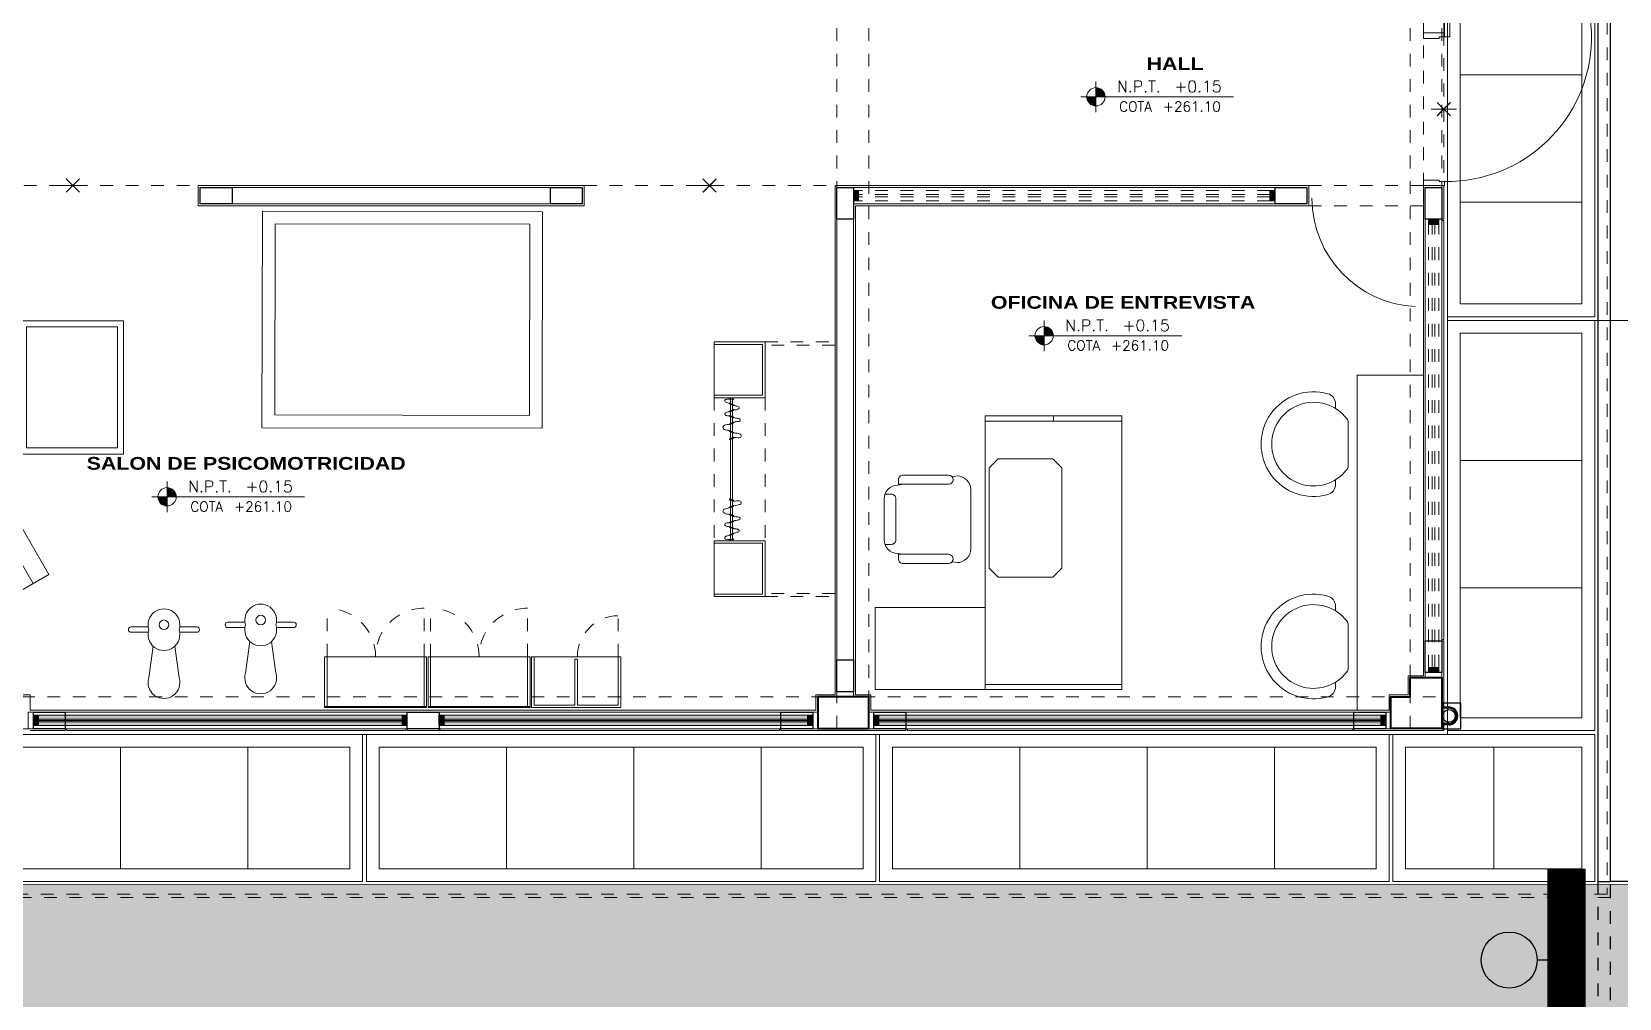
# Model space of a CAD drawing. Header units: metres. Extents: x 349703 to 349913, y 9282546 to 9282694.
# Drawn here: x 349732.61 to 349745.07, y 9282661.17 to 9282668.76 of the extents above; entities that cross this region are included whole.
import ezdxf
from ezdxf.enums import TextEntityAlignment as Align

# ---------------------------------------------------------------- set-up
doc = ezdxf.new("R2010")
doc.units = ezdxf.units.M
doc.header["$LTSCALE"] = 0.25
for name, pattern in [('01 nivel$0$HIDDEN2', [0.1875, 0.125, -0.0625]), ('B. SUM 2$0$HIDDEN', [0.375, 0.25, -0.125]), ('DASHED2', [0.762, 0.635, -0.127])]:
    doc.linetypes.add(name, pattern=pattern)
for name, color, linetype, lineweight in [('0_VANOS', 30, 'Continuous', 9), ('AREA-VERDE', 3, 'CONTINUOUS', 9), ('ARQ-FONDO', 253, 'CONTINUOUS', 9), ('CUNETAS-RED', 5, 'CONTINUOUS', 18), ('LLORAD-SIMB', 1, 'CONTINUOUS', 25), ('LLORAD-TRAMO', 1, 'CONTINUOUS', 70)]:
    doc.layers.add(name, color=color, linetype=linetype, lineweight=lineweight)
doc.styles.add('MOYO2', font='arialbd.ttf', dxfattribs={"width": 1.2})
doc.styles.add('TM-DIM', font='romans.shx')

# ---------------------------------------------------------------- blocks, each defined once
blk = doc.blocks.new('COLUMNAS CENTRALES')
at = {"layer": 'ARQ-FONDO', "lineweight": 40}
for points in [[(-59529.319, 35119.333), (-59529.319, 35119.483), (-59529.069, 35119.483), (-59529.069, 35119.083), (-59529.469, 35119.083), (-59529.469, 35119.333)], [(-59533.969, 35119.083), (-59533.569, 35119.083), (-59533.569, 35119.333), (-59533.969, 35119.333)]]:
    blk.add_lwpolyline(points, close=True, dxfattribs=at)
blk = doc.blocks.new('A$C1906664A')
at = {"layer": 'ARQ-FONDO'}
for points in [[(1.13, 54.14), (58.88, 54.14), (58.88, 24.14), (1.13, 24.14), (1.13, 54.14), (1.13, 39.14), (0, 39.14), (0, 54.14)], [(0, 24.14), (1.13, 24.14), (1.13, 54.14), (0, 54.14)], [(60, 24.14), (58.88, 24.14), (58.88, 54.14), (60, 54.14)], [(9.38, 27), (9.38, 38.99), (11.38, 40.99), (33.36, 40.99), (35.36, 38.99), (35.36, 27), (33.36, 25), (11.38, 25)]]:
    blk.add_lwpolyline(points, close=True, dxfattribs=at)
for points in [[(13.35, 16.9), (13.18, 17.99, -0.414214), (16.18, 20.99), (29.18, 20.99, -0.414214), (32.18, 17.99), (32.01, 16.9)], [(15, 6.16), (15.18, 4.99, 0.414214), (18.18, 1.99), (27.18, 1.99, 0.414214), (30.18, 4.99), (30.36, 6.16)], [(28.18, 2.16), (28.18, 3.57, 0.414214), (27.18, 4.57), (18.18, 4.57, 0.414214), (17.18, 3.57), (17.18, 2.16)]]:
    blk.add_lwpolyline(points, format="xyb", dxfattribs=at)
blk.add_lwpolyline([(60, 24.14), (60, 0), (42.03, 0), (42.03, 24.14)], dxfattribs=at)
for points in [[(15, 5.14), (14, 5.14, -0.414214), (13, 6.14), (13, 16.14, -1), (15, 16.14)], [(32.36, 6.14), (32.36, 16.14, 1), (30.36, 16.14), (30.36, 5.14), (31.36, 5.14, 0.414214)]]:
    blk.add_lwpolyline(points, format="xyb", close=True, dxfattribs=at)
blk = doc.blocks.new('A$C50E76ADC')
at = {"layer": 'ARQ-FONDO', "linetype": 'Continuous'}
for p, q in [((68, 83), (98, 83)), ((565, 83), (596, 83)), ((190, 0), (474, 0))]:
    blk.add_line(p, q, dxfattribs=at)
for centre, radius, start, end in [((332, 226), 343, 344.1544, 195.8456), ((332, 226), 274, 307.5173, 232.4827), ((68, 151), 68.5, 195.8456, 270), ((596, 151), 68.5, 270, 344.1544), ((190, 41), 41.1, 232.4827, 270), ((474, 41), 41.1, 270, 307.5173)]:
    blk.add_arc(centre, radius, start, end, dxfattribs=at)
blk = doc.blocks.new('GUSANO')
at = {"layer": 'ARQ-FONDO', "lineweight": 0}
for p, q in [((3971.198, 1583.563), (3974.356, 1584.04)), ((3971.213, 1583.464), (3974.371, 1583.941)), ((3969.29, 1580.532), (3970.95, 1583.408)), ((3971.706, 1582.663), (3974.253, 1582.663)), ((3970.156, 1580.032), (3971.572, 1582.485)), ((3971.706, 1582.563), (3974.091, 1582.563)), ((3971.206, 1581.851), (3970.34, 1582.351)), ((3971.056, 1581.591), (3970.19, 1582.091)), ((3970.906, 1581.331), (3970.04, 1581.831)), ((3970.756, 1581.071), (3969.89, 1581.571)), ((3970.606, 1580.812), (3969.74, 1581.312)), ((3970.456, 1580.552), (3969.59, 1581.052)), ((3970.306, 1580.292), (3969.44, 1580.792)), ((3970.863, 1578.743), (3974.41, 1580.791)), ((3970.913, 1578.657), (3974.46, 1580.705)), ((3974.327, 1580.743), (3975.077, 1579.444)), ((3970.156, 1580.032), (3969.29, 1580.532)), ((3971.563, 1577.531), (3975.115, 1579.582)), ((3971.613, 1577.444), (3975.165, 1579.495)), ((3969.215, 1578.197), (3970.688, 1579.047)), ((3970.688, 1579.047), (3971.788, 1577.141)), ((3969.352, 1578.16), (3970.651, 1578.91)), ((3970.651, 1578.91), (3971.651, 1577.178)), ((3969.215, 1578.197), (3970.315, 1576.291)), ((3969.352, 1578.16), (3970.352, 1576.428)), ((3970.315, 1576.291), (3971.788, 1577.141)), ((3970.352, 1576.428), (3971.651, 1577.178))]:
    blk.add_line(p, q, dxfattribs=at)
for centre, radius, start, end in [((3973.922, 1581.618), 2.46, 299.4405, 79.8299), ((3973.922, 1581.618), 2.36, 297.9035, 79.8299), ((3971.198, 1583.287), 0.275, 90, 154.059), ((3971.206, 1583.277), 0.188, 87.67, 154.4309), ((3971.75, 1582.332), 0.334, 97.64, 142.5541), ((3973.922, 1581.618), 1.06, 295.3287, 80.3226), ((3971.762, 1582.312), 0.257, 102.5906, 137.7286), ((3973.922, 1581.618), 0.96, 299.4405, 79.8299)]:
    blk.add_arc(centre, radius, start, end, dxfattribs=at)
blk = doc.blocks.new('CABALLITO')
at = {"layer": 'ARQ-FONDO', "lineweight": 0}
for p, q in [((3918.601, 1576.945), (3918.601, 1576.811)), ((3918.643, 1576.945), (3918.643, 1576.811)), ((3919, 1576.806), (3918.752, 1576.772)), ((3919, 1576.568), (3918.752, 1576.602)), ((3918.601, 1576.429), (3918.601, 1576.563)), ((3918.643, 1576.429), (3918.643, 1576.563))]:
    blk.add_line(p, q, dxfattribs=at)
blk.add_circle((3918.584, 1576.687), 0.0375, dxfattribs=at)
for centre, radius, start, end in [((3918.622, 1576.945), 0.021, 0, 180), ((3918.584, 1576.687), 0.125, 72.1996, 287.8004), ((3918.661, 1576.687), 0.125, 252.1996, 107.8004), ((3919.038, 1576.687), 0.125, 252.1996, 107.8004), ((3918.622, 1576.429), 0.021, 180, 0)]:
    blk.add_arc(centre, radius, start, end, dxfattribs=at)
blk = doc.blocks.new('PISCINA DE BOLAS')
at = {"layer": 'ARQ-FONDO', "lineweight": 0}
for p, q in [((3907.498, 1575.407), (3908.97, 1576.257)), ((3908.97, 1576.257), (3910.07, 1574.352)), ((3907.635, 1575.371), (3908.934, 1576.121)), ((3908.934, 1576.121), (3909.934, 1574.389)), ((3907.498, 1575.407), (3908.598, 1573.502)), ((3907.635, 1575.371), (3908.635, 1573.639)), ((3908.598, 1573.502), (3910.07, 1574.352)), ((3908.635, 1573.639), (3909.934, 1574.389))]:
    blk.add_line(p, q, dxfattribs=at)
blk = doc.blocks.new('mueble de teatro')
at = {"layer": 'ARQ-FONDO'}
for p, q in [((-0.562, -0.4), (-0.562, 0)), ((0.562, -0.4), (0.562, 0)), ((-0.981, -0.02), (-0.581, -0.02)), ((-0.981, -0.4), (-0.981, -0.02)), ((-0.581, -0.4), (-0.581, -0.02)), ((0.581, -0.02), (0.981, -0.02)), ((0.581, -0.4), (0.581, -0.02)), ((0.981, -0.4), (0.981, -0.02)), ((-0.981, -0.4), (-0.581, -0.4)), ((0.581, -0.4), (0.981, -0.4)), ((1, -0.4), (0.981, -0.4))]:
    blk.add_line(p, q, dxfattribs=at)
at = {"layer": 'ARQ-FONDO', "linetype": 'DASHED2', "ltscale": 0.5}
for p, q in [((-0.562, 0), (0.562, 0)), ((-0.562, -0.4), (0.562, -0.4))]:
    blk.add_line(p, q, dxfattribs=at)
at = {"layer": 'ARQ-FONDO', "linetype": 'Continuous', "lineweight": 13}
for p, q in [((-0.562, -0.255), (0.562, -0.255)), ((-0.562, -0.27), (0.562, -0.27))]:
    blk.add_line(p, q, dxfattribs=at)
at = {"layer": 'ARQ-FONDO', "linetype": 'DASHED2', "ltscale": 0.5}
for points in [[(-1, 0), (-1, 0.55), (-0.975, 0.55), (-0.975, 0)], [(1, 0), (1, 0.55), (0.975, 0.55), (0.975, 0)]]:
    blk.add_lwpolyline(points, dxfattribs=at)
at = {"layer": 'ARQ-FONDO'}
for points in [[(-0.981, -0.4), (-1, -0.4), (-1, 0), (-0.562, 0)], [(0.562, 0), (1, 0), (1, -0.4), (0.981, -0.4)], [(-0.562, -0.4), (-0.581, -0.4)], [(0.581, -0.4), (0.562, -0.4)], [(0.562, -0.4), (0.581, -0.4)]]:
    blk.add_lwpolyline(points, dxfattribs=at)
at = {"layer": 'ARQ-FONDO', "linetype": 'Continuous', "lineweight": 13}
for points in [[(-0.553, -0.277, 1), (-0.547, -0.277), (-0.547, -0.247, 1), (-0.553, -0.247)], [(-0.519, -0.274, 1), (-0.513, -0.276), (-0.501, -0.248, 1), (-0.507, -0.246)], [(-0.451, -0.274, -1), (-0.457, -0.276), (-0.469, -0.248, -1), (-0.463, -0.246)], [(-0.421, -0.274, 1), (-0.415, -0.276), (-0.404, -0.248, 1), (-0.41, -0.246)], [(-0.352, -0.274, -1), (-0.358, -0.276), (-0.37, -0.248, -1), (-0.364, -0.246)], [(-0.302, -0.274, 1), (-0.296, -0.276), (-0.284, -0.248, 1), (-0.29, -0.246)], [(-0.233, -0.274, -1), (-0.239, -0.276), (-0.251, -0.248, -1), (-0.245, -0.246)], [(0.233, -0.274, 1), (0.239, -0.276), (0.251, -0.248, 1), (0.245, -0.246)], [(0.302, -0.274, -1), (0.296, -0.276), (0.284, -0.248, -1), (0.29, -0.246)], [(0.352, -0.274, 1), (0.358, -0.276), (0.37, -0.248, 1), (0.364, -0.246)], [(0.421, -0.274, -1), (0.415, -0.276), (0.404, -0.248, -1), (0.41, -0.246)], [(0.451, -0.274, 1), (0.457, -0.276), (0.469, -0.248, 1), (0.463, -0.246)], [(0.519, -0.274, -1), (0.513, -0.276), (0.501, -0.248, -1), (0.507, -0.246)], [(0.553, -0.277, -1), (0.547, -0.277), (0.547, -0.247, -1), (0.553, -0.247)]]:
    blk.add_lwpolyline(points, format="xyb", close=True, dxfattribs=at)
at = {"layer": 'ARQ-FONDO', "lineweight": 0}
for points in [[(-0.55, -0.244), (-0.55, -0.25), (-0.55, -0.262), (-0.55, -0.282), (-0.552, -0.299), (-0.546, -0.316), (-0.528, -0.316), (-0.523, -0.295), (-0.517, -0.277), (-0.51, -0.26), (-0.501, -0.241), (-0.495, -0.224), (-0.494, -0.204), (-0.474, -0.202), (-0.467, -0.221), (-0.468, -0.235), (-0.466, -0.249), (-0.46, -0.262), (-0.45, -0.281), (-0.45, -0.299), (-0.44, -0.318), (-0.419, -0.311), (-0.421, -0.292), (-0.419, -0.269), (-0.403, -0.246), (-0.4, -0.22), (-0.397, -0.197), (-0.376, -0.193), (-0.373, -0.214), (-0.375, -0.23), (-0.367, -0.246), (-0.361, -0.262), (-0.35, -0.285), (-0.354, -0.313), (-0.333, -0.333), (-0.306, -0.325), (-0.312, -0.296), (-0.298, -0.275), (-0.293, -0.26), (-0.28, -0.234), (-0.286, -0.205), (-0.266, -0.185), (-0.247, -0.19), (-0.247, -0.213), (-0.25, -0.23), (-0.249, -0.253), (-0.241, -0.267), (-0.235, -0.278)], [(0.55, -0.244), (0.55, -0.25), (0.55, -0.262), (0.55, -0.282), (0.552, -0.299), (0.546, -0.316), (0.528, -0.316), (0.523, -0.295), (0.517, -0.277), (0.51, -0.26), (0.501, -0.241), (0.495, -0.224), (0.494, -0.204), (0.474, -0.202), (0.467, -0.221), (0.468, -0.235), (0.466, -0.249), (0.46, -0.262), (0.45, -0.281), (0.45, -0.299), (0.44, -0.318), (0.419, -0.311), (0.421, -0.292), (0.419, -0.269), (0.403, -0.246), (0.4, -0.22), (0.397, -0.197), (0.376, -0.193), (0.373, -0.214), (0.375, -0.23), (0.367, -0.246), (0.361, -0.262), (0.35, -0.285), (0.354, -0.313), (0.333, -0.333), (0.306, -0.325), (0.312, -0.296), (0.298, -0.275), (0.293, -0.26), (0.28, -0.234), (0.286, -0.205), (0.266, -0.185), (0.247, -0.19), (0.247, -0.213), (0.25, -0.23), (0.249, -0.253), (0.241, -0.267), (0.235, -0.278)]]:
    blk.add_open_spline(points, degree=3, knots=[0, 0, 0, 0, 0.0182352, 0.0365085, 0.0582084, 0.0731486, 0.0815228, 0.1056266, 0.1228485, 0.142572, 0.1593629, 0.1862637, 0.1998212, 0.2105776, 0.2348116, 0.2461934, 0.2540091, 0.2753387, 0.2905347, 0.3172276, 0.3316203, 0.3430319, 0.3699059, 0.3783315, 0.4148482, 0.4452942, 0.4625688, 0.4750282, 0.494744, 0.5099089, 0.5251915, 0.5465035, 0.5617058, 0.6024105, 0.6228474, 0.6348767, 0.6762795, 0.6877553, 0.7101274, 0.7242627, 0.7730633, 0.7869438, 0.8003974, 0.8212468, 0.8446777, 0.8543116, 0.8908258, 0.8908258, 0.8908258, 0.8908258], dxfattribs=at)
blk = doc.blocks.new('gabetero')
at = {"layer": 'ARQ-FONDO'}
for p, q in [((0.3405, -0.381), (0.3405, -0.019)), ((0.3595, -0.381), (0.3595, -0.019)), ((0.3405, -0.381), (0.3595, -0.381))]:
    blk.add_line(p, q, dxfattribs=at)
at = {"layer": 'ARQ-FONDO', "linetype": 'DASHED2', "ltscale": 0.5}
blk.add_line((0.681, -0.4), (0.681, -0.7215), dxfattribs=at)
at = {"layer": 'ARQ-FONDO'}
blk.add_lwpolyline([(0, 0), (0.7, 0), (0.7, -0.4), (0, -0.4)], close=True, dxfattribs=at)
for points in [[(0.019, -0.4), (0.019, -0.019), (0.3405, -0.019)], [(0.3595, -0.019), (0.681, -0.019), (0.681, -0.4)]]:
    blk.add_lwpolyline(points, dxfattribs=at)
at = {"layer": 'ARQ-FONDO', "linetype": 'DASHED2', "ltscale": 0.5}
blk.add_arc((0.681, -0.4), 0.3215, 180, 270, dxfattribs=at)
blk = doc.blocks.new('armario alto')
at = {"layer": 'ARQ-FONDO'}
for p, q in [((-0.01, -0.8), (-0.01, 0)), ((-0.4, -0.781), (-0.4, -0.019)), ((0, -0.8), (-0.01, -0.8))]:
    blk.add_line(p, q, dxfattribs=at)
at = {"layer": 'ARQ-FONDO', "linetype": 'DASHED2', "ltscale": 0.5}
for p, q in [((-0.4, -0.019), (-0.781, -0.019)), ((-0.4, -0.781), (-0.781, -0.781))]:
    blk.add_line(p, q, dxfattribs=at)
at = {"layer": 'ARQ-FONDO'}
for points in [[(-0.4, -0.019), (-0.4, 0), (0, 0), (0, -0.8), (-0.4, -0.8), (-0.4, -0.781)], [(-0.4, -0.019), (-0.01, -0.019)], [(-0.01, -0.781), (-0.4, -0.781)]]:
    blk.add_lwpolyline(points, dxfattribs=at)
at = {"layer": 'ARQ-FONDO', "linetype": 'DASHED2', "ltscale": 0.5}
for centre, start, end in [((-0.4, -0.019), 180, 270), ((-0.4, -0.781), 90, 180)]:
    blk.add_arc(centre, 0.381, start, end, dxfattribs=at)
blk = doc.blocks.new('*U933')
blk.add_arc((0.022, 0.048), 0.853, 0.1579, 87.0814)
blk = doc.blocks.new('*U921')
at = {"linetype": 'Continuous', "lineweight": 0, "true_color": 0xbebebe}
for points in [[(3037.252, 1360.543), (3037.212, 1360.543), (3037.212, 1360.463), (3037.252, 1360.463)], [(3041.232, 1360.543), (3041.192, 1360.543), (3041.192, 1360.463), (3041.232, 1360.463)]]:
    blk.add_hatch(color=9, dxfattribs=at).paths.add_polyline_path(points)
at = {"true_color": 0xffffff}
h = blk.add_hatch(color=7, dxfattribs=at)
h.dxf.hatch_style = 1
h.paths.add_polyline_path([(3041.192, 1360.463), (3041.192, 1360.543), (3037.252, 1360.543), (3037.252, 1360.463)])
at = {"layer": '0_VANOS', "linetype": 'Continuous'}
for p, q in [((3037.252, 1360.513), (3041.192, 1360.513)), ((3037.252, 1360.503), (3041.192, 1360.503)), ((3037.252, 1360.493), (3041.192, 1360.493))]:
    blk.add_line(p, q, dxfattribs=at)
for points in [[(3037.212, 1360.543), (3037.212, 1360.463), (3037.252, 1360.463), (3037.252, 1360.543)], [(3037.252, 1360.543), (3041.192, 1360.543), (3041.192, 1360.463), (3037.252, 1360.463)], [(3041.192, 1360.543), (3041.192, 1360.463), (3041.232, 1360.463), (3041.232, 1360.543)]]:
    blk.add_lwpolyline(points, close=True, dxfattribs=at)
blk = doc.blocks.new('*U910')
at = {"linetype": 'Continuous', "lineweight": 0, "true_color": 0xbebebe}
for points in [[(3037.252, 1360.543), (3037.212, 1360.543), (3037.212, 1360.463), (3037.252, 1360.463)], [(3040.147, 1360.543), (3040.107, 1360.543), (3040.107, 1360.463), (3040.147, 1360.463)]]:
    blk.add_hatch(color=9, dxfattribs=at).paths.add_polyline_path(points)
at = {"true_color": 0xffffff}
h = blk.add_hatch(color=7, dxfattribs=at)
h.dxf.hatch_style = 1
h.paths.add_polyline_path([(3040.107, 1360.463), (3040.107, 1360.543), (3037.252, 1360.543), (3037.252, 1360.463)])
at = {"layer": '0_VANOS', "linetype": 'Continuous'}
for p, q in [((3037.252, 1360.513), (3040.107, 1360.513)), ((3037.252, 1360.503), (3040.107, 1360.503)), ((3037.252, 1360.493), (3040.107, 1360.493))]:
    blk.add_line(p, q, dxfattribs=at)
for points in [[(3037.212, 1360.543), (3037.212, 1360.463), (3037.252, 1360.463), (3037.252, 1360.543)], [(3037.252, 1360.543), (3040.107, 1360.543), (3040.107, 1360.463), (3037.252, 1360.463)], [(3040.107, 1360.543), (3040.107, 1360.463), (3040.147, 1360.463), (3040.147, 1360.543)]]:
    blk.add_lwpolyline(points, close=True, dxfattribs=at)
blk = doc.blocks.new('*U922')
at = {"linetype": 'Continuous', "true_color": 0xbebebe}
for points in [[(3032.131, 1351.189), (3032.131, 1351.269), (3032.171, 1351.269), (3032.171, 1351.189)], [(3035.651, 1351.189), (3035.651, 1351.269), (3035.691, 1351.269), (3035.691, 1351.189)]]:
    blk.add_hatch(color=9, dxfattribs=at).paths.add_polyline_path(points)
at = {"layer": '0_VANOS', "linetype": 'Continuous'}
for p, q in [((3032.131, 1351.269), (3032.171, 1351.269)), ((3032.131, 1351.269), (3032.131, 1351.189)), ((3032.171, 1351.269), (3032.171, 1351.189)), ((3035.651, 1351.189), (3035.651, 1351.269)), ((3035.651, 1351.269), (3035.691, 1351.269)), ((3035.691, 1351.269), (3035.691, 1351.189)), ((3032.171, 1351.189), (3032.131, 1351.189)), ((3035.691, 1351.189), (3035.651, 1351.189))]:
    blk.add_line(p, q, dxfattribs=at)
at = {"layer": '0_VANOS', "linetype": '01 nivel$0$HIDDEN2', "ltscale": 0.5}
for p, q in [((3032.171, 1351.269), (3035.651, 1351.269)), ((3032.171, 1351.239), (3035.651, 1351.239)), ((3032.171, 1351.219), (3035.651, 1351.219)), ((3032.171, 1351.189), (3035.651, 1351.189))]:
    blk.add_line(p, q, dxfattribs=at)
at = {"layer": '0_VANOS', "linetype": '01 nivel$0$HIDDEN2'}
blk.add_line((3035.651, 1351.269), (3035.691, 1351.269), dxfattribs=at)
blk = doc.blocks.new('*U690')
at = {"linetype": 'Continuous', "true_color": 0xbebebe}
for points in [[(3032.131, 1351.189), (3032.131, 1351.269), (3032.171, 1351.269), (3032.171, 1351.189)], [(3035.401, 1351.189), (3035.401, 1351.269), (3035.441, 1351.269), (3035.441, 1351.189)]]:
    blk.add_hatch(color=9, dxfattribs=at).paths.add_polyline_path(points)
at = {"layer": '0_VANOS', "linetype": 'Continuous'}
for p, q in [((3032.131, 1351.269), (3032.171, 1351.269)), ((3032.131, 1351.269), (3032.131, 1351.189)), ((3032.171, 1351.269), (3032.171, 1351.189)), ((3035.401, 1351.189), (3035.401, 1351.269)), ((3035.401, 1351.269), (3035.441, 1351.269)), ((3035.441, 1351.269), (3035.441, 1351.189)), ((3032.171, 1351.189), (3032.131, 1351.189)), ((3035.441, 1351.189), (3035.401, 1351.189))]:
    blk.add_line(p, q, dxfattribs=at)
at = {"layer": '0_VANOS', "linetype": '01 nivel$0$HIDDEN2', "ltscale": 0.5}
for p, q in [((3032.171, 1351.269), (3035.401, 1351.269)), ((3032.171, 1351.239), (3035.401, 1351.239)), ((3032.171, 1351.219), (3035.401, 1351.219)), ((3032.171, 1351.189), (3035.401, 1351.189))]:
    blk.add_line(p, q, dxfattribs=at)
at = {"layer": '0_VANOS', "linetype": '01 nivel$0$HIDDEN2'}
blk.add_line((3035.401, 1351.269), (3035.441, 1351.269), dxfattribs=at)
blk = doc.blocks.new('PUERTA 01')
at = {"layer": 'ARQ-FONDO', "ltscale": 0.025}
for p, q in [((139.207, 49.005), (139.054, 49.005)), ((139.094, 48.975), (139.054, 48.975)), ((139.207, 48.965), (139.094, 48.965)), ((139.207, 48.965), (139.207, 49.005)), ((139.094, 47.935), (139.016, 47.935)), ((139.016, 47.935), (139.016, 46.895)), ((139.054, 47.935), (139.054, 46.895)), ((139.207, 47.945), (139.094, 47.945)), ((139.094, 47.945), (139.094, 47.935)), ((139.207, 47.905), (139.207, 47.945)), ((139.054, 46.895), (139.016, 46.895))]:
    blk.add_line(p, q, dxfattribs=at)
at = {"layer": 'ARQ-FONDO'}
for p, q in [((139.054, 49.005), (139.054, 48.975)), ((139.094, 48.975), (139.094, 48.965)), ((139.207, 47.905), (139.054, 47.905))]:
    blk.add_line(p, q, dxfattribs=at)
blk.add_arc((139.037, 47.935), 1.04, 89.042, 268.8649, dxfattribs=at)
blk = doc.blocks.new('CAMBIOPISO')
at = {"layer": 'ARQ-FONDO'}
blk.add_line((-0.1, 0), (0.1, 0), dxfattribs=at)
at = {"layer": 'ARQ-FONDO', "const_width": 0.01}
for points in [[(-0.053, -0.053), (0.053, 0.053)], [(-0.053, 0.053), (0.053, -0.053)]]:
    blk.add_lwpolyline(points, dxfattribs=at)
blk = doc.blocks.new('MODULO 3 A 5 AÑOS NUEVO')
at = {"layer": 'ARQ-FONDO'}
for points in [[(350769.423, 9282646.836), (350769.423, 9282646.836), (350769.423, 9282646.551), (350769.263, 9282646.551), (350769.263, 9282646.821)], [(350759.908, 9282645.191), (350759.643, 9282645.191), (350759.643, 9282645.351), (350759.908, 9282645.351)], [(350759.908, 9282645.351), (350759.908, 9282645.351), (350762.408, 9282645.351)], [(350759.908, 9282645.206), (350759.908, 9282645.336)], [(350762.408, 9282645.351), (350762.673, 9282645.351), (350762.673, 9282645.191), (350762.408, 9282645.191)], [(350762.408, 9282645.336), (350762.408, 9282645.206)], [(350764.643, 9282645.086), (350764.643, 9282645.086), (350764.643, 9282645.351), (350764.803, 9282645.351)], [(350764.803, 9282645.351), (350768.098, 9282645.351)], [(350768.098, 9282645.351), (350768.363, 9282645.351), (350768.363, 9282645.191), (350768.098, 9282645.191)], [(350768.098, 9282645.336), (350768.098, 9282645.206)], [(350769.263, 9282645.076), (350769.263, 9282645.351), (350769.423, 9282645.351), (350769.423, 9282645.086), (350769.278, 9282645.086)], [(350762.408, 9282645.191), (350759.908, 9282645.191)], [(350768.098, 9282645.191), (350764.803, 9282645.191), (350764.803, 9282645.086)], [(350764.208, 9282641.231), (350764.493, 9282641.231), (350764.493, 9282641.351), (350764.643, 9282641.351), (350764.643, 9282645.086)], [(350764.658, 9282645.086), (350764.788, 9282645.086)], [(350764.803, 9282645.086), (350764.803, 9282641.626)], [(350769.263, 9282641.776), (350769.263, 9282645.076)], [(350769.408, 9282645.076), (350769.423, 9282645.076), (350769.423, 9282641.786), (350769.408, 9282641.786)], [(350769.263, 9282643.863), (350768.743, 9282643.863), (350768.743, 9282641.231)], [(350768.708, 9282641.231), (350768.993, 9282641.231), (350768.993, 9282641.351), (350769.143, 9282641.351), (350769.143, 9282641.501), (350769.263, 9282641.501), (350769.263, 9282641.776)], [(350769.278, 9282641.776), (350769.423, 9282641.776), (350769.423, 9282641.501)], [(350764.788, 9282641.626), (350764.658, 9282641.626)], [(350764.803, 9282641.626), (350764.803, 9282641.626), (350764.803, 9282641.351), (350764.923, 9282641.351), (350764.923, 9282641.231), (350765.198, 9282641.231)], [(350769.423, 9282641.501), (350769.423, 9282641.071), (350768.993, 9282641.071)], [(350757.618, 9282641.231), (350757.618, 9282641.231), (350757.893, 9282641.231), (350757.893, 9282641.351), (350758.323, 9282641.351), (350758.323, 9282641.231), (350758.598, 9282641.231)], [(350758.598, 9282641.216), (350758.598, 9282641.071), (350758.323, 9282641.071)], [(350758.598, 9282641.231), (350764.208, 9282641.231)], [(350764.483, 9282641.071), (350764.218, 9282641.071), (350764.218, 9282641.216)], [(350765.198, 9282641.216), (350765.198, 9282641.071), (350764.483, 9282641.071)], [(350765.198, 9282641.231), (350768.708, 9282641.231)], [(350768.993, 9282641.071), (350768.718, 9282641.071), (350768.718, 9282641.216)], [(350761.273, 9282641.071), (350758.608, 9282641.071), (350758.608, 9282641.086)], [(350761.273, 9282641.086), (350761.273, 9282641.071)], [(350761.283, 9282641.086), (350761.283, 9282641.071)], [(350761.533, 9282641.071), (350761.283, 9282641.071)], [(350761.533, 9282641.086), (350761.533, 9282641.071)], [(350764.208, 9282641.086), (350764.208, 9282641.071), (350761.543, 9282641.071)], [(350761.543, 9282641.086), (350761.543, 9282641.071)], [(350768.708, 9282641.086), (350768.708, 9282641.071), (350765.208, 9282641.071), (350765.208, 9282641.086)]]:
    blk.add_lwpolyline(points, dxfattribs=at)
at = {"layer": 'ARQ-FONDO', "linetype": 'DASHED2', "ltscale": 0.3}
for points in [[(350769.263, 9282646.551), (350769.423, 9282646.551), (350769.423, 9282645.351), (350769.263, 9282645.351)], [(350769.263, 9282645.351), (350768.363, 9282645.351), (350768.363, 9282645.191), (350769.263, 9282645.191)]]:
    blk.add_lwpolyline(points, close=True, dxfattribs=at)
for points in [[(350757.673, 9282645.351), (350759.643, 9282645.351)], [(350762.673, 9282645.351), (350764.643, 9282645.351)]]:
    blk.add_lwpolyline(points, dxfattribs=at)
at = {"layer": 'ARQ-FONDO', "lineweight": 30, "flags": 128}
for points in [[(350759.908, 9282645.336), (350759.908, 9282645.206), (350759.658, 9282645.206), (350759.658, 9282645.336), (350759.908, 9282645.336)], [(350762.658, 9282645.336), (350762.658, 9282645.206), (350762.408, 9282645.206), (350762.408, 9282645.336), (350762.658, 9282645.336)], [(350764.658, 9282645.336), (350764.788, 9282645.336), (350764.788, 9282645.086), (350764.658, 9282645.086), (350764.658, 9282645.336)], [(350768.348, 9282645.336), (350768.348, 9282645.206), (350768.098, 9282645.206), (350768.098, 9282645.336), (350768.348, 9282645.336)], [(350769.278, 9282645.336), (350769.408, 9282645.336), (350769.408, 9282645.086), (350769.278, 9282645.086), (350769.278, 9282645.336)], [(350769.278, 9282641.776), (350769.408, 9282641.776), (350769.408, 9282641.526), (350769.278, 9282641.526), (350769.278, 9282641.776)], [(350764.658, 9282641.626), (350764.788, 9282641.626), (350764.788, 9282641.376), (350764.658, 9282641.376), (350764.658, 9282641.626)], [(350758.348, 9282641.086), (350758.348, 9282641.216), (350758.598, 9282641.216), (350758.598, 9282641.086), (350758.348, 9282641.086)], [(350761.283, 9282641.086), (350761.283, 9282641.216), (350761.533, 9282641.216), (350761.533, 9282641.086), (350761.283, 9282641.086)], [(350764.218, 9282641.086), (350764.218, 9282641.216), (350764.468, 9282641.216), (350764.468, 9282641.086), (350764.218, 9282641.086)], [(350764.948, 9282641.086), (350764.948, 9282641.216), (350765.198, 9282641.216), (350765.198, 9282641.086), (350764.948, 9282641.086)], [(350768.718, 9282641.086), (350768.718, 9282641.216), (350768.968, 9282641.216), (350768.968, 9282641.086), (350768.718, 9282641.086)]]:
    blk.add_lwpolyline(points, dxfattribs=at)
at = {"layer": 'ARQ-FONDO'}
for points in [[(350759.908, 9282645.336), (350762.408, 9282645.336), (350762.408, 9282645.206), (350759.908, 9282645.206)], [(350764.788, 9282645.336), (350768.098, 9282645.336), (350768.098, 9282645.206), (350764.788, 9282645.206)], [(350764.658, 9282645.086), (350764.788, 9282645.086), (350764.788, 9282641.626), (350764.658, 9282641.626)], [(350769.278, 9282645.086), (350769.408, 9282645.086), (350769.408, 9282641.776), (350769.278, 9282641.776)], [(350769.408, 9282641.486), (350769.408, 9282641.526), (350769.278, 9282641.526), (350769.278, 9282641.486)], [(350764.788, 9282641.336), (350764.788, 9282641.376), (350764.658, 9282641.376), (350764.658, 9282641.336)], [(350758.348, 9282641.216), (350758.308, 9282641.216), (350758.308, 9282641.086), (350758.348, 9282641.086)], [(350758.598, 9282641.216), (350764.218, 9282641.216), (350764.218, 9282641.086), (350758.598, 9282641.086)], [(350764.508, 9282641.216), (350764.468, 9282641.216), (350764.468, 9282641.086), (350764.508, 9282641.086)], [(350764.948, 9282641.216), (350764.908, 9282641.216), (350764.908, 9282641.086), (350764.948, 9282641.086)], [(350765.198, 9282641.216), (350768.718, 9282641.216), (350768.718, 9282641.086), (350765.198, 9282641.086)], [(350769.008, 9282641.216), (350768.968, 9282641.216), (350768.968, 9282641.086), (350769.008, 9282641.086)]]:
    blk.add_lwpolyline(points, close=True, dxfattribs=at)
for name, p in [('COLUMNAS CENTRALES', (410298.477, 9247522.004)), ('CAMBIOPISO', (350769.423, 9282645.951)), ('CAMBIOPISO', (350758.658, 9282645.351)), ('CAMBIOPISO', (350763.658, 9282645.351))]:
    blk.add_blockref(name, p, dxfattribs=at)
for name, p, xscale, yscale, zscale, rotation in [('PUERTA 01', (350921.121, 9282698.809), 1.090878154788788, 1.090878154788788, 1.090878154788788, 180), ('GUSANO', (352770.535, 9282349.198), 0.4759161868435627, 0.4759161868435627, 0.4759161868435627, 149.9999999993059), ('A$C1906664A', (350764.957, 9282643.542), 0.0358033131428238, 0.0358033131428238, 0.0358033131428238, 270)]:
    blk.add_blockref(name, p, dxfattribs=dict(at, xscale=xscale, yscale=yscale, zscale=zscale, rotation=rotation))
for name, p, rotation in [('PISCINA DE BOLAS', (350163.139, 9278472.834), 59.89564060656801), ('*U933', (350769.263, 9282645.301), 180), ('mueble de teatro', (350764.093, 9282643.123), 270), ('CABALLITO', (349182.686, 9286560.486), 270), ('CABALLITO', (349183.446, 9286560.523), 270), ('armario alto', (350761.435, 9282641.251), 270), ('armario alto', (350762.248, 9282641.251), 270)]:
    blk.add_blockref(name, p, dxfattribs=dict(at, rotation=rotation))
at = {"layer": 'ARQ-FONDO', "xscale": -1}
blk.add_blockref('*U690', (353800.229, 9281294.042), dxfattribs=at)
for name, p, rotation in [('*U922', (349418.114, 9279609.395), 270), ('gabetero', (350762.26, 9282641.251), 180)]:
    blk.add_blockref(name, p, dxfattribs=dict(at, rotation=rotation))
at = {"layer": 'ARQ-FONDO', "linetype": 'Continuous', "xscale": 0.0012000000000116, "yscale": 0.0012000000000116, "zscale": 0.0012000000000116, "rotation": 90.00000000000003}
for p in [(350768.672, 9282642.922), (350768.672, 9282641.333)]:
    blk.add_blockref('A$C50E76ADC', p, dxfattribs=at)
at = {"layer": 'ARQ-FONDO', "lineweight": 0, "rotation": 180.000079299102}
for name, p in [('*U910', (353798.493, 9284001.658)), ('*U910', (353801.678, 9284001.658)), ('*U921', (353806.178, 9284001.658))]:
    blk.add_blockref(name, p, dxfattribs=at)
blk = doc.blocks.new('VERDAD88')
at = {"layer": 'ARQ-FONDO'}
for points in [[(350770.608, 9282648.321), (350769.453, 9282648.321), (350769.453, 9282644.321), (350770.608, 9282644.321), (350770.608, 9282648.321)], [(350770.608, 9282644.291), (350769.453, 9282644.291), (350769.453, 9282641.071), (350770.608, 9282641.071), (350770.608, 9282644.291)], [(350756.933, 9282641.041), (350760.933, 9282641.041), (350760.933, 9282639.886), (350756.933, 9282639.886), (350756.933, 9282641.041)], [(350760.963, 9282641.041), (350764.963, 9282641.041), (350764.963, 9282639.886), (350760.963, 9282639.886), (350760.963, 9282641.041)], [(350764.993, 9282641.041), (350768.993, 9282641.041), (350768.993, 9282639.886), (350764.993, 9282639.886), (350764.993, 9282641.041)], [(350769.023, 9282641.041), (350770.608, 9282641.041), (350770.608, 9282639.886), (350769.023, 9282639.886), (350769.023, 9282641.041)]]:
    blk.add_lwpolyline(points, dxfattribs=at)
at = {"layer": 'ARQ-FONDO', "flags": 128}
for points in [[(350770.508, 9282648.221), (350769.553, 9282648.221), (350769.553, 9282644.421), (350770.508, 9282644.421)], [(350770.508, 9282644.191), (350769.553, 9282644.191), (350769.553, 9282641.171), (350770.508, 9282641.171)], [(350757.033, 9282640.941), (350760.833, 9282640.941), (350760.833, 9282639.986), (350757.033, 9282639.986)], [(350761.063, 9282640.941), (350764.863, 9282640.941), (350764.863, 9282639.986), (350761.063, 9282639.986)], [(350765.093, 9282640.941), (350768.893, 9282640.941), (350768.893, 9282639.986), (350765.093, 9282639.986)], [(350769.123, 9282640.941), (350770.508, 9282640.941), (350770.508, 9282639.986), (350769.123, 9282639.986)]]:
    blk.add_lwpolyline(points, close=True, dxfattribs=at)
for points in [[(350770.508, 9282646.221), (350769.553, 9282646.221)], [(350770.508, 9282645.221), (350769.553, 9282645.221)], [(350770.508, 9282643.191), (350769.553, 9282643.191)], [(350770.508, 9282642.191), (350769.553, 9282642.191)], [(350759.033, 9282639.986), (350759.033, 9282640.941)], [(350760.033, 9282639.986), (350760.033, 9282640.941)], [(350762.063, 9282639.986), (350762.063, 9282640.941)], [(350763.063, 9282639.986), (350763.063, 9282640.941)], [(350764.063, 9282639.986), (350764.063, 9282640.941)], [(350766.093, 9282639.986), (350766.093, 9282640.941)], [(350767.093, 9282639.986), (350767.093, 9282640.941)], [(350768.093, 9282639.986), (350768.093, 9282640.941)], [(350769.815, 9282640.941), (350769.815, 9282639.986)]]:
    blk.add_lwpolyline(points, dxfattribs=at)
blk = doc.blocks.new('VIGAS')
at = {"layer": 'ARQ-FONDO', "linetype": 'B. SUM 2$0$HIDDEN', "flags": 128}
for points in [[(350764.995, 9282639.365), (350764.995, 9282650.615)], [(350765.245, 9282639.365), (350765.245, 9282650.615)], [(350769.495, 9282639.365), (350769.495, 9282650.615)], [(350769.745, 9282639.365), (350769.745, 9282650.615)], [(350745.195, 9282639.615), (350769.745, 9282639.615)], [(350745.195, 9282639.365), (350769.745, 9282639.365)]]:
    blk.add_lwpolyline(points, dxfattribs=at)
blk = doc.blocks.new('*U591')
h = blk.add_hatch(color=251)
h.paths.add_polyline_path([(0.75, -0.172), (0.75, -0.232), (0.81, -0.232, 0.414214)])
h.paths.add_polyline_path([(0.75, -0.232), (0.69, -0.232, 0.414214), (0.75, -0.292)])
at = {"color": 2}
for p, q in [((0.75, -0.132), (0.75, -0.332)), ((0.65, -0.232), (1.65, -0.232))]:
    blk.add_line(p, q, dxfattribs=at)
blk.add_circle((0.75, -0.232), 0.06, dxfattribs=at)
at = {"color": 2, "style": 'TM-DIM'}
blk.add_text('COTA', height=0.065, rotation=360, dxfattribs=at).set_placement((1.009, -0.328), align=Align.CENTER)
for tag, p, height in [('NIV_P', (0.888, -0.202), 0.075), ('VALOR_P', (1.264, -0.202), 0.075), ('COTA_P', (1.188, -0.328), 0.065)]:
    blk.add_attdef(tag, p, '', height=height, rotation=360, dxfattribs=at)
blk = doc.blocks.new('NOMBRE 3 A 5 AÑOS')
at = {"layer": 'ARQ-FONDO', "xscale": 1.199999999999999, "yscale": 1.199999999999999, "zscale": 1.199999999999999}
for p in [(350165.037, 9282535.506), (350164.63, 9282533.63), (350157.743, 9282532.365)]:
    blk.add_blockref('*U591', p, dxfattribs=at).add_auto_attribs({'NIV_P': 'N.P.T.', 'COTA_P': '+261.10', 'VALOR_P': '+0.15'})
at = {"layer": 'ARQ-FONDO', "lineweight": -2, "char_height": 0.1, "width": 2.66669, "attachment_point": 8, "style": 'MOYO2'}
for s, insert in [('HALL', (350166.558, 9282535.438)), ('OFICINA DE ENTREVISTA', (350166.15, 9282533.562)), ('SALON DE PSICOMOTRICIDAD', (350159.264, 9282532.298))]:
    blk.add_mtext(s, dxfattribs=dict(at, insert=insert))
blk = doc.blocks.new('hdgyt')
at = {"layer": 'ARQ-FONDO'}
for p, q in [((-37274.723, -199270.527), (-37274.723, -199270.573)), ((-37274.713, -199270.527), (-37274.713, -199270.583)), ((-37274.593, -199270.527), (-37274.593, -199270.583)), ((-37274.583, -199270.527), (-37274.583, -199270.573)), ((-37274.723, -199270.573), (-37274.748, -199270.573)), ((-37274.713, -199270.583), (-37274.748, -199270.583)), ((-37274.593, -199270.583), (-37274.558, -199270.583)), ((-37274.583, -199270.573), (-37274.558, -199270.573))]:
    blk.add_line(p, q, dxfattribs=at)
at = {"layer": 'ARQ-FONDO', "lineweight": 5}
blk.add_lwpolyline([(-37274.553, -199270.433), (-37274.753, -199270.433), (-37274.753, -199270.583), (-37274.553, -199270.583)], close=True, dxfattribs=at)
at = {"layer": 'ARQ-FONDO'}
blk.add_circle((-37274.653, -199270.527), 0.05, dxfattribs=at)
for centre, radius, start, end in [((-37274.653, -199270.527), 0.07, 0, 180), ((-37274.653, -199270.527), 0.06, 0, 180), ((-37274.748, -199270.578), 0.005, 90, 270), ((-37274.558, -199270.578), 0.005, 270, 90)]:
    blk.add_arc(centre, radius, start, end, dxfattribs=at)
blk = doc.blocks.new('montante')
at = {"layer": 'ARQ-FONDO', "lineweight": 30}
for p, q in [((0, 0.07), (0.045, 0.07)), ((0, 0.06), (0.055, 0.06)), ((0.045, 0.07), (0.045, 0.095)), ((0, -0.06), (0.055, -0.06)), ((0, -0.07), (0.045, -0.07)), ((0.045, -0.07), (0.045, -0.095))]:
    blk.add_line(p, q, dxfattribs=at)
blk.add_lwpolyline([(-0.095, 0.1), (-0.095, -0.1), (0.055, -0.1), (0.055, 0.1)], close=True, dxfattribs=at)
blk.add_circle((0, 0), 0.05, dxfattribs=at)
for centre, radius, start, end in [((0, 0), 0.07, 90, 270), ((0, 0), 0.06, 90, 270), ((0.05, 0.095), 0.005, 0, 180), ((0.05, -0.095), 0.005, 180, 0)]:
    blk.add_arc(centre, radius, start, end, dxfattribs=at)
blk = doc.blocks.new('drenaje')
at = {"layer": 'CUNETAS-RED', "lineweight": 30}
for p, q in [((26.75, 0.2), (26.75, -13.349)), ((26.85, -13.349), (26.85, 0.1)), ((26.75, -13.349), (26.75, -13.45)), ((26.75, -13.45), (26.85, -13.45)), ((26.85, -13.45), (26.85, -13.349))]:
    blk.add_line(p, q, dxfattribs=at)
at = {"layer": 'CUNETAS-RED', "linetype": '01 nivel$0$HIDDEN2', "lineweight": 30}
for p, q in [((26.75, -13.45), (26.75, -18.982)), ((26.85, -18.982), (26.85, -13.45))]:
    blk.add_line(p, q, dxfattribs=at)
at = {"layer": 'CUNETAS-RED', "lineweight": 30, "flags": 128}
blk.add_lwpolyline([(27.25, -13.45), (26.85, -13.45), (26.85, 0.1), (27.25, 0.1), (27.25, -13.45)], dxfattribs=at)
at = {"layer": 'CUNETAS-RED', "lineweight": 30, "rotation": 180}
blk.add_blockref('montante', (25.58, -12.15), dxfattribs=at)

msp = doc.modelspace()

# ---------------------------------------------------------------- hatches: boundary and pattern name
at = {"layer": 'AREA-VERDE', "lineweight": 0, "true_color": 0xc4e4b2, "transparency": 33554687}
h = msp.add_hatch(color=3, dxfattribs=at)
h.dxf.hatch_style = 1
h.paths.add_polyline_path([(349745.506, 9282662.066), (349717.931, 9282662.066), (349717.931, 9282656.556), (349745.506, 9282656.556)])
h.paths.add_polyline_path([(349744.506, 9282661.066), (349744.506, 9282657.556), (349718.931, 9282657.556), (349718.931, 9282661.066)], flags=16)

# ---------------------------------------------------------------- linework, layer by layer
at = {"layer": 'ARQ-FONDO', "linetype": 'B. SUM 2$0$HIDDEN'}
for points in [[(349717.805, 9282675.863), (349745.005, 9282675.863), (349745.005, 9282661.963), (349717.805, 9282661.963)], [(349717.83, 9282675.838), (349744.98, 9282675.838), (349744.98, 9282661.988), (349717.83, 9282661.988)]]:
    msp.add_lwpolyline(points, close=True, dxfattribs=at)
at = {"layer": 'ARQ-FONDO'}
for points in [[(349719.085, 9282674.583), (349743.725, 9282674.583), (349743.725, 9282663.243), (349719.085, 9282663.243)], [(349717.93, 9282662.063), (349745.506, 9282662.066), (349745.506, 9282656.556), (349717.93, 9282656.553)]]:
    msp.add_lwpolyline(points, close=True, dxfattribs=at)
at = {"layer": 'ARQ-FONDO', "flags": 128}
msp.add_lwpolyline([(349744.88, 9282666.493), (349746.605, 9282666.493)], dxfattribs=at)
at = {"layer": 'LLORAD-SIMB'}
msp.add_line((349744.66, 9282661.471), (349744.43, 9282661.471), dxfattribs=at)
msp.add_circle((349744.21, 9282661.471), 0.22, dxfattribs=at)
at = {"layer": 'LLORAD-TRAMO', "const_width": 0.3}
msp.add_lwpolyline([(349744.66, 9282662.19), (349744.66, 9282661.94), (349744.66, 9282661.69), (349744.66, 9282661.44), (349744.66, 9282661.19), (349744.66, 9282660.94), (349744.66, 9282660.69), (349744.66, 9282660.44), (349744.66, 9282660.19), (349744.66, 9282659.94), (349744.66, 9282659.69), (349744.66, 9282659.44), (349744.66, 9282659.19), (349744.66, 9282658.94), (349744.66, 9282658.69), (349744.66, 9282658.44), (349744.66, 9282658.19), (349744.66, 9282657.94), (349744.66, 9282657.69), (349744.66, 9282657.44), (349744.66, 9282657.19), (349744.66, 9282656.94), (349744.66, 9282656.69), (349744.66, 9282656.44)], dxfattribs=at)

# ---------------------------------------------------------------- block references
at = {"layer": 'ARQ-FONDO'}
for name, p in [('VERDAD88', (-1025.727, 22.202)), ('MODULO 3 A 5 AÑOS NUEVO', (-1025.727, 22.202)), ('VIGAS', (-1026.064, 23.923)), ('NOMBRE 3 A 5 AÑOS', (-424.972, 133.022))]:
    msp.add_blockref(name, p, dxfattribs=at)
at = {"layer": 'ARQ-FONDO', "xscale": -1, "rotation": 269.9996984645941}
msp.add_blockref('hdgyt', (549014.459, 9319936.992), dxfattribs=at)
at = {"layer": 'CUNETAS-RED', "lineweight": 30}
msp.add_blockref('drenaje', (349718.156, 9282675.538), dxfattribs=at)

doc.saveas('drawing.dxf')
